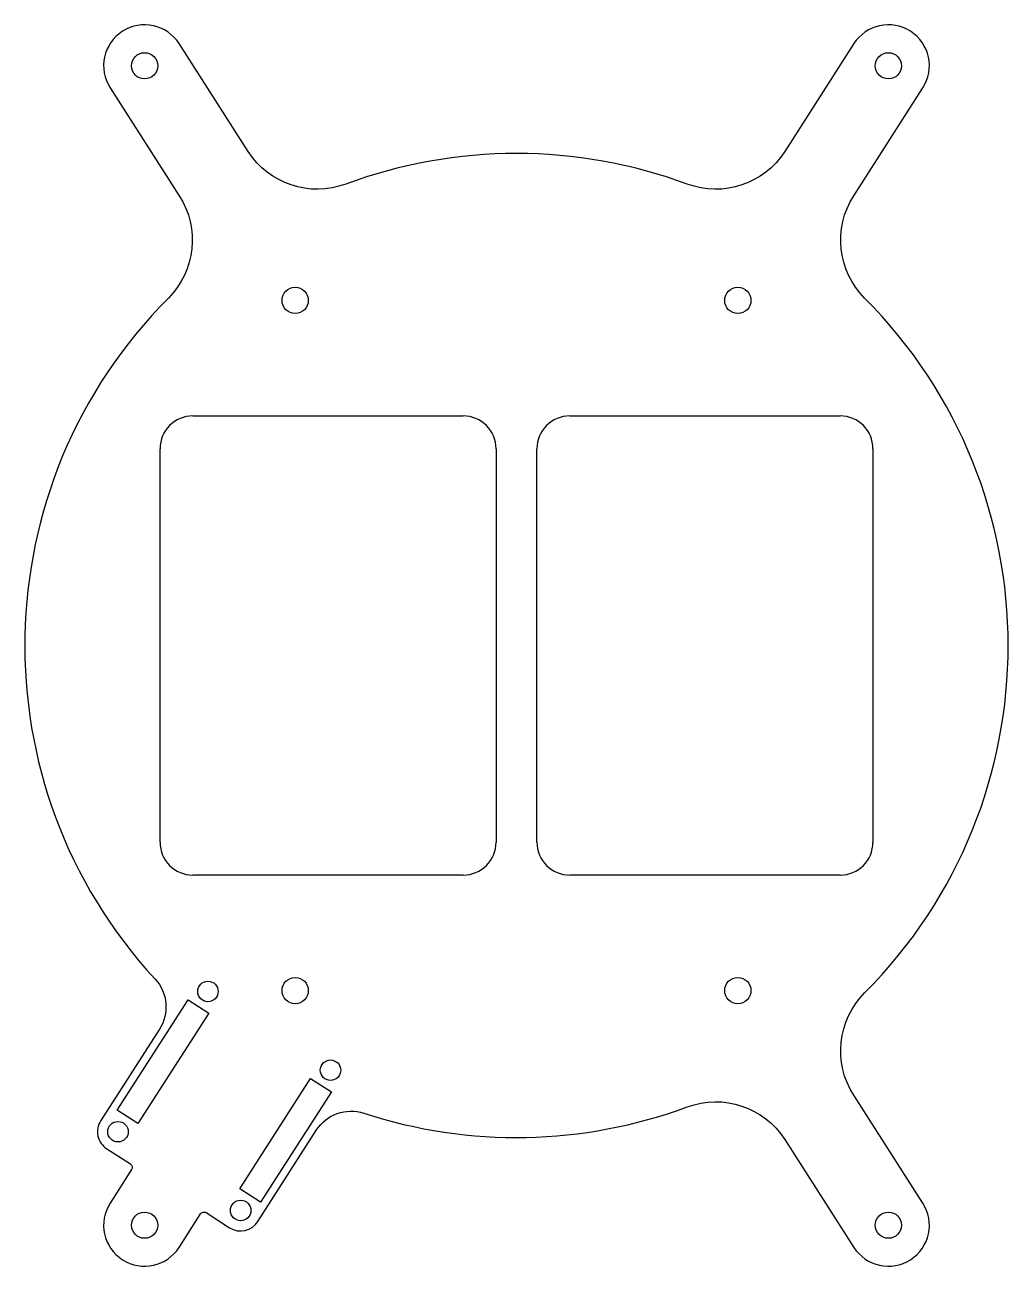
# Model space of a CAD drawing. Header units: millimetres. Extents: x -60 to 60, y -76 to 76.
import ezdxf

# ---------------------------------------------------------------- set-up
doc = ezdxf.new("R2010")
doc.units = ezdxf.units.MM
doc.layers.get('0').update_dxf_attribs({"linetype": 'CONTINUOUS'})

msp = doc.modelspace()

# ---------------------------------------------------------------- linework, layer by layer
for p, q in [((-39.5, 28), (-6.5, 28)), ((6.5, 28), (39.5, 28)), ((-43.5, -24), (-43.5, 24)), ((-2.5, 24), (-2.5, -24)), ((2.5, -24), (2.5, 24)), ((43.5, 24), (43.5, -24)), ((-6.5, -28), (-39.5, -28)), ((39.5, -28), (6.5, -28))]:
    msp.add_line(p, q)
msp.add_lwpolyline([(41.17, -73.39, 1), (49.59, -67.99), (41.15, -54.84, -0.352285), (42.48, -42.37, 0.413461), (42.48, 42.37, -0.352285), (41.15, 54.84), (49.59, 67.99, 1), (41.17, 73.39), (32.73, 60.24, -0.352285), (20.84, 56.26, 0.179265), (-20.84, 56.26, -0.352285), (-32.73, 60.24), (-41.17, 73.39, 1), (-49.59, 67.99), (-41.15, 54.84, -0.352285), (-42.48, 42.37, 0.402106), (-44.1, -40.69, -0.341377), (-43.57, -46.78), (-50.73, -57.94, 0.414214), (-49.98, -61.39), (-47.12, -63.22, -0.414214), (-46.97, -63.91), (-49.59, -67.99, 1), (-41.17, -73.39), (-38.56, -69.32, -0.414214), (-37.87, -69.16), (-35.01, -71, 0.414194), (-31.56, -70.24), (-24.4, -59.08, -0.341377), (-18.64, -57.03, 0.169233), (20.84, -56.26, -0.352285), (32.73, -60.24)], format="xyb", close=True)
for points in [[(-48.72, -56.66), (-40.08, -43.19), (-37.55, -44.82), (-46.2, -58.28)], [(-33.76, -66.26), (-25.12, -52.8), (-22.59, -54.42), (-31.23, -67.88)]]:
    msp.add_lwpolyline(points, close=True)
for centre, radius in [((-45.38, 70.69), 1.6), ((45.38, 70.69), 1.6), ((-27.01, 42.08), 1.6), ((27.01, 42.08), 1.6), ((-27.01, -42.08), 1.6), ((27.01, -42.08), 1.6), ((-37.65, -42.19), 1.25), ((-22.69, -51.79), 1.25), ((-48.63, -59.29), 1.25), ((-33.66, -68.89), 1.25), ((-45.38, -70.69), 1.6), ((45.38, -70.69), 1.6)]:
    msp.add_circle(centre, radius)
for centre, start, end in [((-39.5, 24), 90, 180), ((-6.5, 24), 0, 90), ((6.5, 24), 90, 180), ((39.5, 24), 0, 90), ((-39.5, -24), 180, 270), ((-6.5, -24), 270, 360), ((6.5, -24), 180, 270), ((39.5, -24), -90, 0)]:
    msp.add_arc(centre, 4, start, end)

doc.saveas('drawing.dxf')
